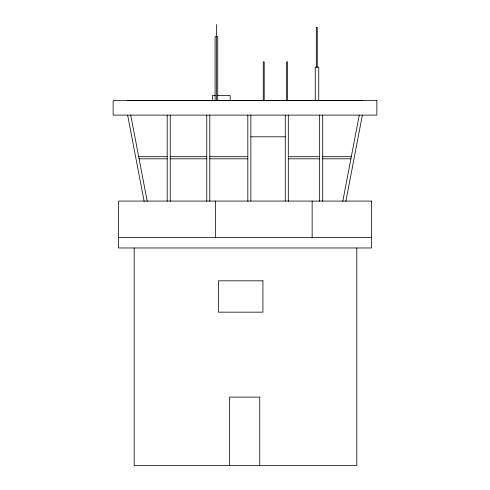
<?xml version="1.0" encoding="UTF-8"?>
<svg xmlns="http://www.w3.org/2000/svg" width="490" height="490" viewBox="0 0 490 490"><rect width="100%" height="100%" fill="white"/><g stroke="black" fill="none" stroke-linecap="round" stroke-linejoin="round"><path stroke-width="0.73" d="M342.749 201.451L359.268 115.113M345.848 201.451L362.367 115.113M215.343 95.544L212.378 95.544L212.378 100.677M217.572 95.544L230.184 95.544L230.184 100.677M250.862 136.808L285.26 136.808M138.682 156.69L167.2 156.69M170.244 156.69L206.768 156.69M209.806 156.69L247.824 156.69M288.304 156.69L319.658 156.69M322.696 156.69L351.318 156.69M139.093 158.809L167.2 158.809M170.244 158.809L206.768 158.809M209.806 158.809L247.824 158.809M288.304 158.809L319.658 158.809M322.696 158.809L350.907 158.809M118.562 237.546L371.481 237.546M130.732 115.113L147.251 201.451M127.633 115.113L144.152 201.451M362.367 100.536L127.633 100.536M356.812 247.971L356.812 465.5L134.187 465.5L134.187 247.971M322.696 115.113L322.696 201.317M319.658 115.113L319.658 201.317M318.757 100.677L318.757 67.148L315.241 67.148L315.241 100.677M317.275 67.148L317.275 27.348L316.326 27.348L316.326 67.148M312.142 201.071L312.142 237.546M288.304 115.113L288.304 201.317M287.538 100.867L287.538 61.838L286.589 61.838L286.589 100.867M285.26 115.113L285.26 200.912M264.208 100.909L264.208 61.875L263.259 61.875L263.259 100.909M259.749 465.5L259.749 397.114L229.59 397.114L229.59 465.5M250.862 115.113L250.862 200.912M247.824 115.113L247.824 201.317M217.732 100.677L217.732 36.658L215.098 36.658L215.098 100.677M216.415 24.5L216.415 100.677M215.625 201.071L215.625 237.546M209.806 115.113L209.806 201.317M206.768 115.113L206.768 201.317M170.244 115.113L170.244 201.317M167.2 115.113L167.2 201.317M376.865 100.536L113.135 100.536L113.135 115.113L376.865 115.113L376.865 100.536M371.481 201.071L118.562 201.071L118.562 247.971L371.481 247.971L371.481 201.071M262.928 280.819L218.381 280.819L218.381 312.161L262.928 312.161L262.928 280.819"/></g></svg>
